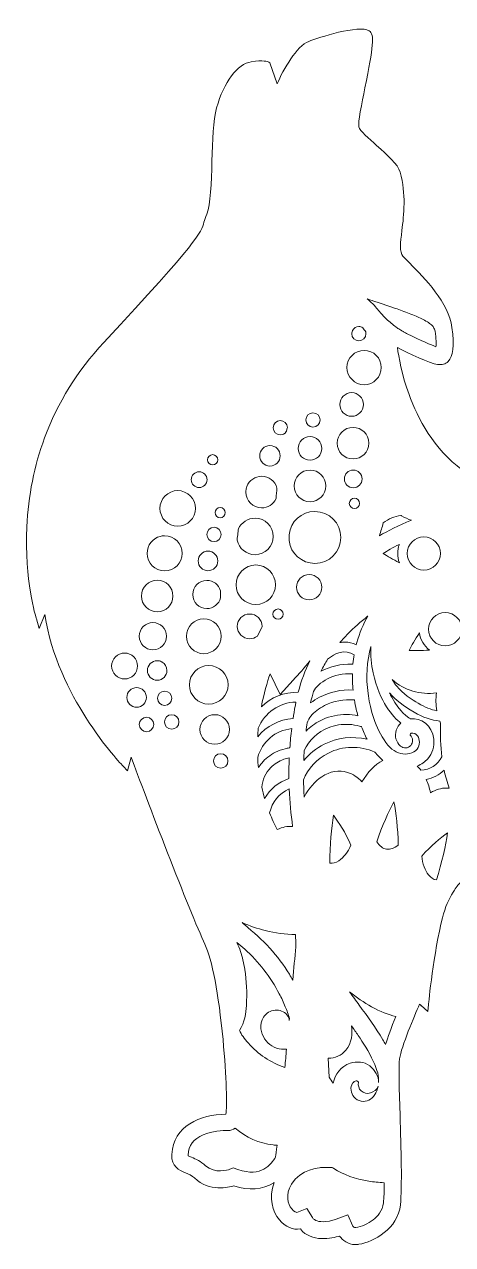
# Model space of a CAD drawing. Header units: millimetres. Extents: x -1097 to 2242, y 80 to 623.
# Drawn here: x 1176 to 1356, y 109 to 623 of the extents above; entities that cross this region are included whole.
import ezdxf

# ---------------------------------------------------------------- set-up
doc = ezdxf.new("R2010")
doc.units = ezdxf.units.MM
doc.header["$MEASUREMENT"] = 0
doc.layers.add('Layer 6', color=7, linetype='Continuous')

msp = doc.modelspace()

# ---------------------------------------------------------------- linework, layer by layer
at = {"layer": 'Layer 6', "lineweight": 0}
for points, knots in [([(1690.78, 301.53), (1690.78, 301.53), (1686.77, 299.65), (1686.77, 299.65), (1686.62, 299.58), (1671.9, 292.69), (1653.46, 287.8), (1636.59, 283.32), (1613.08, 279.64), (1596.86, 287.5), (1579.96, 295.69), (1571.45, 313.64), (1563.21, 330.99), (1556.03, 346.12), (1548.61, 361.77), (1535.62, 371.13), (1517.55, 384.16), (1493.66, 387.82), (1468.36, 391.7), (1454.49, 393.83), (1440.14, 396.03), (1425.84, 399.86), (1395.17, 408.09), (1373.27, 420.72), (1364.68, 426.19), (1364.2, 426.86), (1363.76, 427.56), (1363.37, 428.3), (1363.37, 428.3), (1367.31, 430.99), (1367.31, 430.99), (1367.31, 430.99), (1365.24, 432.18), (1365.24, 432.18), (1351.81, 439.88), (1343.99, 452.54), (1339.57, 463.03), (1339.57, 463.03), (1338.6, 465.44), (1338.6, 465.44), (1338.38, 465.99), (1338.18, 466.53), (1337.99, 467.06), (1334.92, 475.48), (1333.6, 482.96), (1333.08, 486.79), (1337.66, 484.53), (1346.88, 480.11), (1349.92, 479.7), (1351.81, 479.45), (1353.33, 479.88), (1354.44, 480.98), (1356.54, 483.06), (1357.04, 487.46), (1356.06, 495.25), (1354.77, 505.61), (1344.46, 516.05), (1338.29, 522.28), (1337.1, 523.49), (1336.07, 524.53), (1335.37, 525.31), (1333.9, 526.96), (1334.38, 530.95), (1334.99, 536.01), (1335.81, 542.81), (1336.84, 551.28), (1334.21, 560.65), (1333.28, 563.97), (1328.94, 567.8), (1324.35, 571.85), (1321.06, 574.75), (1317.33, 578.04), (1316.86, 579.73), (1316.42, 581.32), (1318.09, 589.55), (1319.43, 596.16), (1322.93, 613.41), (1323.59, 618.65), (1321.23, 620.1), (1316.83, 622.81), (1299.78, 617.2), (1295.8, 615.67), (1290.68, 613.7), (1285.1, 603.87), (1282.48, 597.8), (1282.48, 597.8), (1279.47, 606.66), (1279.47, 606.66), (1279.47, 606.66), (1278.92, 606.94), (1278.92, 606.94), (1278.47, 607.16), (1276.61, 607.84), (1271.58, 607.08), (1265.83, 606.22), (1260.1, 598.6), (1256.98, 587.67), (1255.51, 582.53), (1255.27, 573.77), (1255.03, 565.29), (1254.79, 556.3), (1254.53, 547.01), (1252.83, 542.99), (1252.24, 541.6), (1251.95, 540.56), (1251.69, 539.63), (1250.42, 535.09), (1249.5, 531.82), (1209.49, 488.9), (1198.44, 477.05), (1190.08, 463.57), (1184.63, 448.83), (1180.27, 437.04), (1177.75, 424.42), (1177.15, 411.34), (1176.13, 389.06), (1180.95, 373.34), (1181.15, 372.69), (1181.15, 372.69), (1182.41, 368.66), (1182.41, 368.66), (1182.41, 368.66), (1184.73, 374.46), (1184.73, 374.46), (1187.33, 357.09), (1195.31, 341.58), (1201.92, 331.2), (1209.87, 318.7), (1217.37, 310.96), (1217.69, 310.64), (1217.69, 310.64), (1219.55, 308.74), (1219.55, 308.74), (1219.55, 308.74), (1221.01, 314.4), (1221.01, 314.4), (1226.88, 298.82), (1245.8, 248.94), (1252.11, 235.69), (1255.1, 229.41), (1257.86, 214.81), (1259.7, 195.63), (1261.24, 179.58), (1261.44, 167.34), (1260.94, 164.22), (1250.16, 163.97), (1238.79, 159.42), (1238.17, 147.27), (1237.9, 142.05), (1241.23, 140.65), (1243.9, 139.53), (1245.25, 138.97), (1246.64, 138.38), (1247.72, 137.36), (1253.94, 131.41), (1262.13, 133.39), (1264.28, 134.05), (1270.65, 131.98), (1276.28, 132.4), (1281.04, 135.29), (1281.11, 135.34), (1281.19, 135.38), (1281.26, 135.43), (1278.67, 128.97), (1280.63, 123.09), (1283.41, 119.74), (1285.88, 116.76), (1289.24, 115.34), (1292.25, 115.9), (1296.87, 110.06), (1305.57, 111.96), (1308.79, 112.93), (1309.96, 111.25), (1312.19, 109.32), (1315.43, 109.32), (1315.9, 109.32), (1316.4, 109.37), (1316.91, 109.45), (1323.12, 110.52), (1333.34, 115.97), (1334.34, 126.07), (1335.12, 133.87), (1334.64, 149.72), (1334.21, 163.7), (1333.89, 174.49), (1333.58, 184.67), (1334, 187.54), (1334.77, 192.69), (1340.25, 205.51), (1342.42, 210.44), (1342.65, 210.25), (1342.87, 210.06), (1343.09, 209.86), (1343.11, 209.88), (1343.13, 209.89), (1343.15, 209.9), (1343.15, 209.9), (1345.86, 207.45), (1345.86, 207.45), (1345.86, 207.45), (1346.16, 210.41), (1346.16, 210.41), (1346.18, 210.63), (1348.42, 232.52), (1352.07, 246.87), (1353.21, 251.38), (1354.83, 254.9), (1356.49, 257.61), (1356.7, 257.91), (1356.9, 258.21), (1357.11, 258.51), (1357.09, 258.5), (1357.07, 258.5), (1357.05, 258.5), (1357.56, 259.27), (1358.07, 259.96), (1358.56, 260.59), (1359.1, 261.13), (1359.61, 261.73), (1360.11, 262.38), (1361.6, 263.96), (1362.81, 264.82), (1363.28, 265.13), (1363.28, 265.13), (1395.73, 269.59), (1395.73, 269.59), (1398.25, 257.04), (1407.95, 244.06), (1424.59, 230.97), (1439.63, 219.15), (1454.4, 212), (1454.55, 211.93), (1460.38, 209.13), (1466.05, 201.67), (1465.59, 191.29), (1465.21, 182.8), (1441.43, 160.58), (1431.8, 152.3), (1418.81, 151.33), (1411.7, 144.62), (1409.36, 138.6), (1407.79, 134.55), (1408.23, 130.58), (1410.5, 128.23), (1412.81, 125.84), (1420.44, 126.42), (1423.35, 126.74), (1429.93, 123.78), (1435.79, 126.42), (1438.03, 127.7), (1439.3, 126.79), (1441.59, 125.28), (1443.08, 125.06), (1444.75, 124.81), (1446.27, 124.7), (1447.66, 124.7), (1458.3, 124.7), (1461.42, 131.3), (1463.37, 135.43), (1463.89, 136.52), (1464.33, 137.45), (1464.77, 137.97), (1466.3, 139.78), (1477.2, 158.1), (1486.42, 174.03), (1490.2, 180.56), (1495.61, 189.99), (1499.93, 197.84), (1506.15, 209.16), (1506.22, 210.12), (1506.26, 210.7), (1506.45, 213.48), (1505.12, 214.8), (1502.2, 217.68), (1500.3, 219.56), (1497.7, 222.13), (1494, 226.41), (1488.08, 233.27), (1488.44, 239.15), (1489.29, 242.22), (1489.76, 241.74), (1490.25, 241.28), (1490.74, 240.82), (1496.8, 234.76), (1508.13, 227), (1520.01, 218.86), (1532.43, 210.35), (1545.28, 201.55), (1549.68, 196), (1553.26, 191.48), (1554.57, 165.9), (1554.08, 161.66), (1553.77, 159.06), (1552.2, 152.39), (1544.3, 146.86), (1541.27, 144.74), (1539.26, 144.68), (1536.92, 144.61), (1533.94, 144.53), (1530.57, 144.43), (1525.36, 140.09), (1521.98, 137.27), (1519.44, 131.36), (1521.23, 126.72), (1522.43, 123.59), (1525.97, 119.94), (1536.05, 120.34), (1545.56, 120.71), (1550.15, 120.14), (1553.5, 119.72), (1554.69, 119.57), (1555.72, 119.45), (1556.77, 119.38), (1561.93, 119.06), (1569.48, 121.53), (1573.74, 129.56), (1576.19, 134.16), (1580.66, 145.03), (1583.98, 153.33), (1587.28, 161.58), (1587.68, 170.8), (1585.1, 179.29), (1584.06, 182.72), (1582.85, 186.33), (1581.51, 190.01), (1576.97, 202.43), (1575.45, 233.65), (1575.04, 244.9), (1575.39, 244.64), (1575.79, 244.37), (1576.22, 244.08), (1581.16, 240.92), (1589.83, 237.58), (1602, 234.15), (1617.41, 229.8), (1632.06, 233.96), (1641.64, 238.22), (1651.97, 242.8), (1658.61, 248.33), (1658.88, 248.57), (1658.88, 248.57), (1661.31, 250.61), (1661.31, 250.61), (1661.31, 250.61), (1655.98, 251.61), (1655.98, 251.61), (1669.84, 257.99), (1685.81, 276.84), (1686.57, 277.75), (1686.57, 277.75), (1689.2, 280.86), (1689.2, 280.86), (1689.2, 280.86), (1679.22, 279.2), (1679.22, 279.2), (1679.22, 279.2), (1690.78, 301.53), (1690.78, 301.53)], [0, 0, 0, 0, 1, 1, 1, 2, 2, 2, 3, 3, 3, 4, 4, 4, 5, 5, 5, 6, 6, 6, 7, 7, 7, 8, 8, 8, 9, 9, 9, 10, 10, 10, 11, 11, 11, 12, 12, 12, 13, 13, 13, 14, 14, 14, 15, 15, 15, 16, 16, 16, 17, 17, 17, 18, 18, 18, 19, 19, 19, 20, 20, 20, 21, 21, 21, 22, 22, 22, 23, 23, 23, 24, 24, 24, 25, 25, 25, 26, 26, 26, 27, 27, 27, 28, 28, 28, 29, 29, 29, 30, 30, 30, 31, 31, 31, 32, 32, 32, 33, 33, 33, 34, 34, 34, 35, 35, 35, 36, 36, 36, 37, 37, 37, 38, 38, 38, 39, 39, 39, 40, 40, 40, 41, 41, 41, 42, 42, 42, 43, 43, 43, 44, 44, 44, 45, 45, 45, 46, 46, 46, 47, 47, 47, 48, 48, 48, 49, 49, 49, 50, 50, 50, 51, 51, 51, 52, 52, 52, 53, 53, 53, 54, 54, 54, 55, 55, 55, 56, 56, 56, 57, 57, 57, 58, 58, 58, 59, 59, 59, 60, 60, 60, 61, 61, 61, 62, 62, 62, 63, 63, 63, 64, 64, 64, 65, 65, 65, 66, 66, 66, 67, 67, 67, 68, 68, 68, 69, 69, 69, 70, 70, 70, 71, 71, 71, 72, 72, 72, 73, 73, 73, 74, 74, 74, 75, 75, 75, 76, 76, 76, 77, 77, 77, 78, 78, 78, 79, 79, 79, 80, 80, 80, 81, 81, 81, 82, 82, 82, 83, 83, 83, 84, 84, 84, 85, 85, 85, 86, 86, 86, 87, 87, 87, 88, 88, 88, 89, 89, 89, 90, 90, 90, 91, 91, 91, 92, 92, 92, 93, 93, 93, 94, 94, 94, 95, 95, 95, 96, 96, 96, 97, 97, 97, 98, 98, 98, 99, 99, 99, 100, 100, 100, 101, 101, 101, 102, 102, 102, 103, 103, 103, 104, 104, 104, 105, 105, 105, 106, 106, 106, 107, 107, 107, 108, 108, 108, 109, 109, 109, 110, 110, 110, 111, 111, 111, 112, 112, 112, 113, 113, 113, 114, 114, 114, 115, 115, 115, 116, 116, 116, 117, 117, 117, 118, 118, 118, 119, 119, 119, 119]), ([(1324.51, 505.91), (1324.51, 505.91), (1324.54, 505.9), (1324.54, 505.9), (1325.12, 505.71), (1325.69, 505.52), (1326.27, 505.32), (1326.27, 505.32), (1332.23, 503.3), (1332.23, 503.3), (1334.14, 502.64), (1336.09, 501.93), (1338.02, 501.21), (1340.17, 500.39), (1341.85, 499.66), (1343.31, 498.92), (1344.11, 498.52), (1344.92, 498.08), (1345.72, 497.6), (1346.42, 497.19), (1346.95, 496.8), (1347.37, 496.43), (1347.73, 496.1), (1348.02, 495.74), (1348.27, 495.3), (1348.55, 494.82), (1348.82, 494.23), (1349.04, 493.73), (1349.41, 490.43), (1349.41, 488.39), (1349.3, 487.17), (1347.23, 487.93), (1343.21, 489.64), (1337.17, 492.6), (1336.74, 492.85), (1336.31, 493.1), (1335.93, 493.3), (1335.78, 493.39), (1335.64, 493.47), (1335.48, 493.55), (1335.27, 493.67), (1335.07, 493.78), (1334.91, 493.89), (1334.91, 493.89), (1334.84, 493.94), (1334.84, 493.94), (1334.61, 494.09), (1334.37, 494.24), (1334.14, 494.38), (1333.58, 494.74), (1333.05, 495.07), (1332.58, 495.43), (1332.58, 495.43), (1332.46, 495.51), (1332.46, 495.51), (1331.17, 496.41), (1329.84, 497.51), (1328.4, 498.87), (1328.4, 498.87), (1327.39, 499.86), (1327.39, 499.86), (1327.39, 499.86), (1326.49, 500.83), (1326.49, 500.83), (1325.76, 501.65), (1325.2, 502.32), (1324.72, 502.94), (1323.71, 504.26), (1321.74, 506.11), (1320.38, 507.33), (1321.77, 506.83), (1323.15, 506.37), (1324.51, 505.91)], [0, 0, 0, 0, 1, 1, 1, 2, 2, 2, 3, 3, 3, 4, 4, 4, 5, 5, 5, 6, 6, 6, 7, 7, 7, 8, 8, 8, 9, 9, 9, 10, 10, 10, 11, 11, 11, 12, 12, 12, 13, 13, 13, 14, 14, 14, 15, 15, 15, 16, 16, 16, 17, 17, 17, 18, 18, 18, 19, 19, 19, 20, 20, 20, 21, 21, 21, 22, 22, 22, 23, 23, 23, 24, 24, 24, 24]), ([(1313.89, 493), (1313.98, 493.29), (1314.07, 493.58), (1314.16, 493.88), (1314.16, 493.88), (1314.22, 494.05), (1314.22, 494.05), (1314.74, 495.04), (1315.75, 495.65), (1316.87, 495.65), (1317.48, 495.65), (1318.07, 495.47), (1318.57, 495.11), (1318.97, 494.51), (1319.37, 493.93), (1319.78, 493.38), (1319.84, 493.14), (1319.87, 492.89), (1319.87, 492.64), (1319.87, 490.99), (1318.53, 489.64), (1316.87, 489.64), (1315.21, 489.64), (1313.86, 490.99), (1313.86, 492.64), (1313.86, 492.75), (1313.87, 492.87), (1313.89, 493)], [0, 0, 0, 0, 1, 1, 1, 2, 2, 2, 3, 3, 3, 4, 4, 4, 5, 5, 5, 6, 6, 6, 7, 7, 7, 8, 8, 8, 9, 9, 9, 9]), ([(1319.1, 485.64), (1323.08, 485.64), (1326.32, 482.4), (1326.32, 478.41), (1326.32, 474.43), (1323.08, 471.19), (1319.1, 471.19), (1315.11, 471.19), (1311.87, 474.43), (1311.87, 478.41), (1311.87, 482.4), (1315.11, 485.64), (1319.1, 485.64)], [0, 0, 0, 0, 1, 1, 1, 2, 2, 2, 3, 3, 3, 4, 4, 4, 4]), ([(1313.83, 467.84), (1316.57, 467.84), (1318.81, 465.61), (1318.81, 462.87), (1318.81, 460.12), (1316.57, 457.89), (1313.83, 457.89), (1311.09, 457.89), (1308.86, 460.12), (1308.86, 462.87), (1308.86, 465.61), (1311.09, 467.84), (1313.83, 467.84)], [0, 0, 0, 0, 1, 1, 1, 2, 2, 2, 3, 3, 3, 4, 4, 4, 4]), ([(1297.55, 459.37), (1299.21, 459.37), (1300.56, 458.02), (1300.56, 456.37), (1300.56, 454.71), (1299.21, 453.36), (1297.55, 453.36), (1295.89, 453.36), (1294.54, 454.71), (1294.54, 456.37), (1294.54, 458.02), (1295.89, 459.37), (1297.55, 459.37)], [0, 0, 0, 0, 1, 1, 1, 2, 2, 2, 3, 3, 3, 4, 4, 4, 4]), ([(1283.8, 456.08), (1285.4, 456.08), (1286.72, 454.82), (1286.8, 453.23), (1286.67, 452.76), (1286.53, 452.28), (1286.4, 451.8), (1286.37, 451.69), (1286.35, 451.59), (1286.32, 451.49), (1286.32, 451.49), (1286.31, 451.43), (1286.31, 451.43), (1285.75, 450.57), (1284.82, 450.07), (1283.8, 450.07), (1282.14, 450.07), (1280.8, 451.42), (1280.8, 453.08), (1280.8, 454.74), (1282.14, 456.08), (1283.8, 456.08)], [0, 0, 0, 0, 1, 1, 1, 2, 2, 2, 3, 3, 3, 4, 4, 4, 5, 5, 5, 6, 6, 6, 7, 7, 7, 7]), ([(1314.41, 453.23), (1318.06, 453.23), (1321.04, 450.26), (1321.06, 446.61), (1321.06, 446.61), (1321.06, 446.54), (1321.06, 446.54), (1321.03, 442.89), (1318.05, 439.93), (1314.41, 439.93), (1310.74, 439.93), (1307.76, 442.91), (1307.76, 446.58), (1307.76, 450.24), (1310.74, 453.23), (1314.41, 453.23)], [0, 0, 0, 0, 1, 1, 1, 2, 2, 2, 3, 3, 3, 4, 4, 4, 5, 5, 5, 5]), ([(1296.31, 449.36), (1299.05, 449.36), (1301.29, 447.13), (1301.29, 444.38), (1301.29, 441.64), (1299.05, 439.41), (1296.31, 439.41), (1293.57, 439.41), (1291.33, 441.64), (1291.33, 444.38), (1291.33, 447.13), (1293.57, 449.36), (1296.31, 449.36)], [0, 0, 0, 0, 1, 1, 1, 2, 2, 2, 3, 3, 3, 4, 4, 4, 4]), ([(1255.35, 441.76), (1256.53, 441.76), (1257.5, 440.8), (1257.5, 439.61), (1257.5, 438.42), (1256.53, 437.45), (1255.35, 437.45), (1254.16, 437.45), (1253.19, 438.42), (1253.19, 439.61), (1253.19, 440.8), (1254.16, 441.76), (1255.35, 441.76)], [0, 0, 0, 0, 1, 1, 1, 2, 2, 2, 3, 3, 3, 4, 4, 4, 4]), ([(1279.46, 445.58), (1281.84, 445.58), (1283.77, 443.65), (1283.77, 441.27), (1283.77, 438.9), (1281.84, 436.97), (1279.46, 436.97), (1277.09, 436.97), (1275.16, 438.9), (1275.16, 441.27), (1275.16, 443.65), (1277.09, 445.58), (1279.46, 445.58)], [0, 0, 0, 0, 1, 1, 1, 2, 2, 2, 3, 3, 3, 4, 4, 4, 4]), ([(1249.65, 434.54), (1251.48, 434.54), (1252.97, 433.05), (1252.97, 431.22), (1252.97, 429.39), (1251.48, 427.9), (1249.65, 427.9), (1247.82, 427.9), (1246.33, 429.39), (1246.33, 431.22), (1246.33, 433.05), (1247.82, 434.54), (1249.65, 434.54)], [0, 0, 0, 0, 1, 1, 1, 2, 2, 2, 3, 3, 3, 4, 4, 4, 4]), ([(1269.41, 427.13), (1269.41, 427.13), (1269.46, 427.32), (1269.46, 427.32), (1269.56, 427.67), (1269.65, 428.01), (1269.75, 428.36), (1270.73, 430.92), (1273.22, 432.64), (1275.96, 432.64), (1278.99, 432.64), (1281.61, 430.62), (1282.38, 427.71), (1282.25, 426.28), (1282.13, 424.81), (1282.01, 423.23), (1280.92, 420.86), (1278.57, 419.34), (1275.96, 419.34), (1272.3, 419.34), (1269.31, 422.32), (1269.31, 425.99), (1269.31, 426.37), (1269.35, 426.75), (1269.41, 427.13)], [0, 0, 0, 0, 1, 1, 1, 2, 2, 2, 3, 3, 3, 4, 4, 4, 5, 5, 5, 6, 6, 6, 7, 7, 7, 8, 8, 8, 8]), ([(1296.31, 435.26), (1299.98, 435.26), (1302.96, 432.28), (1302.96, 428.61), (1302.96, 424.95), (1299.98, 421.96), (1296.31, 421.96), (1292.64, 421.96), (1289.66, 424.95), (1289.66, 428.61), (1289.66, 432.28), (1292.64, 435.26), (1296.31, 435.26)], [0, 0, 0, 0, 1, 1, 1, 2, 2, 2, 3, 3, 3, 4, 4, 4, 4]), ([(1314.51, 427.8), (1312.45, 427.8), (1310.77, 429.47), (1310.77, 431.53), (1310.77, 433.59), (1312.45, 435.26), (1314.51, 435.26), (1316.57, 435.26), (1318.24, 433.59), (1318.24, 431.53), (1318.24, 429.47), (1316.57, 427.8), (1314.51, 427.8)], [0, 0, 0, 0, 1, 1, 1, 2, 2, 2, 3, 3, 3, 4, 4, 4, 4]), ([(1240.65, 426.61), (1244.78, 426.61), (1248.14, 423.25), (1248.14, 419.13), (1248.14, 415), (1244.78, 411.64), (1240.65, 411.64), (1236.53, 411.64), (1233.17, 415), (1233.17, 419.13), (1233.17, 423.25), (1236.53, 426.61), (1240.65, 426.61)], [0, 0, 0, 0, 1, 1, 1, 2, 2, 2, 3, 3, 3, 4, 4, 4, 4]), ([(1317.15, 421.26), (1317.15, 420.07), (1316.18, 419.11), (1315, 419.11), (1313.81, 419.11), (1312.84, 420.07), (1312.84, 421.26), (1312.84, 422.45), (1313.81, 423.42), (1315, 423.42), (1316.18, 423.42), (1317.15, 422.45), (1317.15, 421.26)], [0, 0, 0, 0, 1, 1, 1, 2, 2, 2, 3, 3, 3, 4, 4, 4, 4]), ([(1260.65, 417.34), (1260.65, 416.15), (1259.69, 415.19), (1258.5, 415.19), (1257.31, 415.19), (1256.35, 416.15), (1256.35, 417.34), (1256.35, 418.53), (1257.31, 419.49), (1258.5, 419.49), (1259.69, 419.49), (1260.65, 418.53), (1260.65, 417.34)], [0, 0, 0, 0, 1, 1, 1, 2, 2, 2, 3, 3, 3, 4, 4, 4, 4]), ([(1298.35, 417.82), (1304.38, 417.82), (1309.28, 412.92), (1309.28, 406.89), (1309.28, 400.87), (1304.38, 395.97), (1298.35, 395.97), (1292.84, 395.97), (1288.19, 400.09), (1287.51, 405.56), (1287.5, 406.39), (1287.49, 407.22), (1287.49, 408.07), (1288.09, 413.63), (1292.75, 417.82), (1298.35, 417.82)], [0, 0, 0, 0, 1, 1, 1, 2, 2, 2, 3, 3, 3, 4, 4, 4, 5, 5, 5, 5]), ([(1334.6, 416.15), (1334.69, 416.1), (1334.77, 416.05), (1334.86, 416), (1336.18, 415.24), (1337.56, 414.61), (1338.98, 414.13), (1333.56, 412.04), (1328.96, 409.63), (1325.5, 407.59), (1326.09, 409.41), (1326.64, 411.25), (1327.15, 413.08), (1329.34, 414.73), (1331.9, 415.79), (1334.6, 416.15)], [0, 0, 0, 0, 1, 1, 1, 2, 2, 2, 3, 3, 3, 4, 4, 4, 5, 5, 5, 5]), ([(1255.93, 405.16), (1254.27, 405.16), (1252.93, 406.51), (1252.93, 408.17), (1252.93, 409.82), (1254.27, 411.17), (1255.93, 411.17), (1257.59, 411.17), (1258.94, 409.82), (1258.94, 408.17), (1258.94, 406.51), (1257.59, 405.16), (1255.93, 405.16)], [0, 0, 0, 0, 1, 1, 1, 2, 2, 2, 3, 3, 3, 4, 4, 4, 4]), ([(1265.97, 408.85), (1266.03, 409.39), (1266.09, 409.93), (1266.16, 410.47), (1267.4, 413.23), (1270.14, 415.01), (1273.17, 415.01), (1277.4, 415.01), (1280.85, 411.57), (1280.85, 407.33), (1280.85, 403.1), (1277.4, 399.65), (1273.17, 399.65), (1269.52, 399.65), (1266.38, 402.23), (1265.65, 405.8), (1265.74, 406.77), (1265.85, 407.8), (1265.97, 408.85)], [0, 0, 0, 0, 1, 1, 1, 2, 2, 2, 3, 3, 3, 4, 4, 4, 5, 5, 5, 6, 6, 6, 6]), ([(1235.15, 392.83), (1231.08, 392.83), (1227.76, 396.14), (1227.76, 400.22), (1227.76, 403.61), (1230.04, 406.53), (1233.31, 407.37), (1233.58, 407.38), (1233.84, 407.43), (1234.09, 407.53), (1234.44, 407.58), (1234.8, 407.61), (1235.15, 407.61), (1239.23, 407.61), (1242.54, 404.29), (1242.54, 400.22), (1242.54, 396.14), (1239.23, 392.83), (1235.15, 392.83)], [0, 0, 0, 0, 1, 1, 1, 2, 2, 2, 3, 3, 3, 4, 4, 4, 5, 5, 5, 6, 6, 6, 6]), ([(1344.22, 407.17), (1348.08, 407.17), (1351.22, 404.03), (1351.22, 400.17), (1351.22, 396.31), (1348.08, 393.17), (1344.22, 393.17), (1340.36, 393.17), (1337.22, 396.31), (1337.22, 400.17), (1337.22, 404.03), (1340.36, 407.17), (1344.22, 407.17)], [0, 0, 0, 0, 1, 1, 1, 2, 2, 2, 3, 3, 3, 4, 4, 4, 4]), ([(1249.26, 397.03), (1249.26, 399.3), (1251.11, 401.15), (1253.38, 401.15), (1255.65, 401.15), (1257.5, 399.3), (1257.5, 397.03), (1257.5, 394.76), (1255.65, 392.91), (1253.38, 392.91), (1251.11, 392.91), (1249.26, 394.76), (1249.26, 397.03)], [0, 0, 0, 0, 1, 1, 1, 2, 2, 2, 3, 3, 3, 4, 4, 4, 4]), ([(1333.93, 396.26), (1331.17, 397.66), (1328.84, 399.03), (1327.06, 400.14), (1328.83, 401.26), (1331.15, 402.62), (1333.91, 404.01), (1333.45, 402.8), (1333.22, 401.5), (1333.22, 400.17), (1333.22, 398.81), (1333.46, 397.5), (1333.93, 396.26)], [0, 0, 0, 0, 1, 1, 1, 2, 2, 2, 3, 3, 3, 4, 4, 4, 4]), ([(1273.49, 395.33), (1278.07, 395.33), (1281.8, 391.6), (1281.8, 387.01), (1281.8, 382.42), (1278.07, 378.69), (1273.49, 378.69), (1268.9, 378.69), (1265.17, 382.42), (1265.17, 387.01), (1265.17, 391.6), (1268.9, 395.33), (1273.49, 395.33)], [0, 0, 0, 0, 1, 1, 1, 2, 2, 2, 3, 3, 3, 4, 4, 4, 4]), ([(1295.98, 380.65), (1293.05, 380.65), (1290.67, 383.03), (1290.67, 385.96), (1290.67, 388.88), (1293.05, 391.26), (1295.98, 391.26), (1298.9, 391.26), (1301.29, 388.88), (1301.29, 385.96), (1301.29, 383.03), (1298.9, 380.65), (1295.98, 380.65)], [0, 0, 0, 0, 1, 1, 1, 2, 2, 2, 3, 3, 3, 4, 4, 4, 4]), ([(1232.01, 388.91), (1235.67, 388.91), (1238.65, 385.93), (1238.65, 382.26), (1238.65, 378.6), (1235.67, 375.62), (1232.01, 375.62), (1228.34, 375.62), (1225.36, 378.6), (1225.36, 382.26), (1225.36, 385.93), (1228.34, 388.91), (1232.01, 388.91)], [0, 0, 0, 0, 1, 1, 1, 2, 2, 2, 3, 3, 3, 4, 4, 4, 4]), ([(1252.89, 388.83), (1255.58, 388.83), (1257.91, 387.03), (1258.61, 384.44), (1258.62, 383.51), (1258.64, 382.53), (1258.66, 381.54), (1258.03, 378.88), (1255.63, 376.97), (1252.89, 376.97), (1249.62, 376.97), (1246.96, 379.63), (1246.96, 382.9), (1246.96, 386.17), (1249.62, 388.83), (1252.89, 388.83)], [0, 0, 0, 0, 1, 1, 1, 2, 2, 2, 3, 3, 3, 4, 4, 4, 5, 5, 5, 5]), ([(1280.7, 374.65), (1280.7, 375.84), (1281.66, 376.81), (1282.85, 376.81), (1284.04, 376.81), (1285, 375.84), (1285, 374.65), (1285, 373.47), (1284.04, 372.5), (1282.85, 372.5), (1281.66, 372.5), (1280.7, 373.47), (1280.7, 374.65)], [0, 0, 0, 0, 1, 1, 1, 2, 2, 2, 3, 3, 3, 4, 4, 4, 4]), ([(1353.22, 361.28), (1349.36, 361.28), (1346.22, 364.42), (1346.22, 368.28), (1346.22, 372.14), (1349.36, 375.28), (1353.22, 375.28), (1357.08, 375.28), (1360.22, 372.14), (1360.22, 368.28), (1360.22, 364.42), (1357.08, 361.28), (1353.22, 361.28)], [0, 0, 0, 0, 1, 1, 1, 2, 2, 2, 3, 3, 3, 4, 4, 4, 4]), ([(1230.22, 371.05), (1233.38, 371.05), (1235.95, 368.48), (1235.95, 365.32), (1235.95, 362.16), (1233.38, 359.59), (1230.22, 359.59), (1227.06, 359.59), (1224.49, 362.16), (1224.49, 365.32), (1224.49, 368.48), (1227.06, 371.05), (1230.22, 371.05)], [0, 0, 0, 0, 1, 1, 1, 2, 2, 2, 3, 3, 3, 4, 4, 4, 4]), ([(1251.61, 372.65), (1255.65, 372.65), (1258.94, 369.37), (1258.94, 365.32), (1258.94, 361.28), (1255.65, 357.99), (1251.61, 357.99), (1247.57, 357.99), (1244.28, 361.28), (1244.28, 365.32), (1244.28, 369.37), (1247.57, 372.65), (1251.61, 372.65)], [0, 0, 0, 0, 1, 1, 1, 2, 2, 2, 3, 3, 3, 4, 4, 4, 4]), ([(1265.7, 369.48), (1265.7, 372.35), (1268.04, 374.69), (1270.91, 374.69), (1273.78, 374.69), (1276.12, 372.35), (1276.12, 369.48), (1276.12, 369.34), (1276.11, 369.2), (1276.09, 369.03), (1276.09, 369.03), (1274.24, 365.56), (1274.24, 365.56), (1274.23, 365.54), (1274.2, 365.5), (1274.17, 365.43), (1273.24, 364.68), (1272.09, 364.28), (1270.91, 364.28), (1268.04, 364.28), (1265.7, 366.61), (1265.7, 369.48)], [0, 0, 0, 0, 1, 1, 1, 2, 2, 2, 3, 3, 3, 4, 4, 4, 5, 5, 5, 6, 6, 6, 7, 7, 7, 7]), ([(1316.03, 362.66), (1315.95, 362.37), (1315.87, 362.07), (1315.79, 361.75), (1314.26, 362.48), (1312.62, 362.84), (1310.92, 362.84), (1310.26, 362.84), (1309.59, 362.78), (1308.92, 362.67), (1309.97, 363.91), (1311.07, 365.12), (1312.22, 366.31), (1314.78, 368.93), (1317.58, 371.43), (1320.57, 373.74), (1320.61, 373.77), (1320.65, 373.8), (1320.69, 373.83), (1318.71, 370.41), (1317.14, 366.66), (1316.03, 362.66)], [0, 0, 0, 0, 1, 1, 1, 2, 2, 2, 3, 3, 3, 4, 4, 4, 5, 5, 5, 6, 6, 6, 7, 7, 7, 7]), ([(1337.98, 359.4), (1339.03, 361.39), (1340.48, 363.92), (1342.33, 366.72), (1342.74, 363.83), (1344.28, 361.25), (1346.57, 359.52), (1343.19, 359.3), (1340.25, 359.32), (1337.98, 359.4)], [0, 0, 0, 0, 1, 1, 1, 2, 2, 2, 3, 3, 3, 3]), ([(1314.38, 353.68), (1314.24, 353.67), (1314.1, 353.64), (1313.96, 353.59), (1309.43, 353.78), (1304.72, 352.66), (1300.93, 350.57), (1300.95, 350.62), (1300.97, 350.66), (1300.99, 350.7), (1301.79, 352.35), (1302.72, 354.01), (1303.74, 355.63), (1306.56, 358.33), (1311.15, 359.99), (1314.89, 357.55), (1314.68, 356.29), (1314.51, 354.99), (1314.38, 353.68)], [0, 0, 0, 0, 1, 1, 1, 2, 2, 2, 3, 3, 3, 4, 4, 4, 5, 5, 5, 6, 6, 6, 6]), ([(1334.49, 315.98), (1331.89, 316.58), (1329.53, 318.51), (1327.46, 321.7), (1323.18, 328.32), (1321.44, 335.97), (1320.73, 341.22), (1319.8, 348.09), (1320.2, 354.74), (1321.91, 361.01), (1321.79, 357.3), (1322.11, 353.56), (1322.89, 349.91), (1325.56, 337.46), (1331.3, 331.37), (1334.55, 328.81), (1333.66, 327.99), (1332.99, 326.96), (1332.61, 325.8), (1331.82, 323.34), (1332.49, 320.84), (1334.42, 319.1), (1335.03, 318.55), (1335.81, 318.28), (1336.6, 318.32), (1337.39, 318.37), (1338.13, 318.73), (1338.68, 319.35), (1339.84, 320.63), (1339.75, 322.54), (1338.48, 323.68), (1338.42, 323.74), (1338.38, 323.78), (1338.41, 323.92), (1338.46, 324.17), (1338.67, 324.41), (1338.9, 324.5), (1339.85, 324.83), (1341.01, 324.21), (1341.58, 323.42), (1342.65, 321.95), (1342.56, 319.46), (1341.39, 317.86), (1339.87, 315.81), (1336.83, 315.44), (1334.49, 315.98)], [0, 0, 0, 0, 1, 1, 1, 2, 2, 2, 3, 3, 3, 4, 4, 4, 5, 5, 5, 6, 6, 6, 7, 7, 7, 8, 8, 8, 9, 9, 9, 10, 10, 10, 11, 11, 11, 12, 12, 12, 13, 13, 13, 14, 14, 14, 15, 15, 15, 15]), ([(1212.84, 352.82), (1212.84, 355.83), (1215.29, 358.28), (1218.3, 358.28), (1221.31, 358.28), (1223.76, 355.83), (1223.76, 352.82), (1223.76, 349.81), (1221.31, 347.36), (1218.3, 347.36), (1215.29, 347.36), (1212.84, 349.81), (1212.84, 352.82)], [0, 0, 0, 0, 1, 1, 1, 2, 2, 2, 3, 3, 3, 4, 4, 4, 4]), ([(1227.89, 350.91), (1227.89, 353.18), (1229.74, 355.03), (1232.01, 355.03), (1232.64, 355.03), (1233.25, 354.89), (1233.82, 354.6), (1233.91, 354.55), (1233.99, 354.51), (1234.08, 354.46), (1235.34, 353.72), (1236.12, 352.36), (1236.12, 350.91), (1236.12, 348.64), (1234.28, 346.8), (1232.01, 346.8), (1229.74, 346.8), (1227.89, 348.64), (1227.89, 350.91)], [0, 0, 0, 0, 1, 1, 1, 2, 2, 2, 3, 3, 3, 4, 4, 4, 5, 5, 5, 6, 6, 6, 6]), ([(1275.83, 335.68), (1276.88, 341.17), (1278.29, 345.99), (1279.51, 349.58), (1279.51, 349.58), (1283.76, 340.86), (1283.76, 340.86), (1283.76, 340.86), (1289.22, 346.79), (1289.22, 346.79), (1291.67, 349.46), (1294.04, 352.18), (1296.3, 354.95), (1294.25, 350.98), (1292.62, 346.63), (1291.36, 341.74), (1285.48, 341.84), (1279.94, 339.64), (1275.83, 335.68)], [0, 0, 0, 0, 1, 1, 1, 2, 2, 2, 3, 3, 3, 4, 4, 4, 5, 5, 5, 6, 6, 6, 6]), ([(1245.56, 344.89), (1245.56, 349.38), (1249.21, 353.03), (1253.7, 353.03), (1258.19, 353.03), (1261.85, 349.38), (1261.85, 344.89), (1261.85, 340.4), (1258.19, 336.74), (1253.7, 336.74), (1249.21, 336.74), (1245.56, 340.4), (1245.56, 344.89)], [0, 0, 0, 0, 1, 1, 1, 2, 2, 2, 3, 3, 3, 4, 4, 4, 4]), ([(1314.42, 342.67), (1309.49, 342.95), (1304.64, 341.92), (1300.32, 339.67), (1298.93, 338.95), (1297.68, 338.15), (1296.58, 337.3), (1296.95, 339), (1297.34, 340.59), (1297.77, 342.1), (1299.61, 345.71), (1306.2, 350.1), (1314.14, 349.48), (1314.1, 347.25), (1314.19, 344.97), (1314.42, 342.67)], [0, 0, 0, 0, 1, 1, 1, 2, 2, 2, 3, 3, 3, 4, 4, 4, 5, 5, 5, 5]), ([(1349.7, 333.97), (1347.19, 334.45), (1344.61, 335.48), (1341.86, 337.11), (1339.17, 338.71), (1335.3, 341.19), (1332.82, 344.27), (1332.14, 345.12), (1331.52, 346.05), (1330.95, 347.06), (1335.97, 342.6), (1342.71, 340.51), (1349.55, 341.5), (1349.19, 339.01), (1349.25, 336.45), (1349.7, 333.97)], [0, 0, 0, 0, 1, 1, 1, 2, 2, 2, 3, 3, 3, 4, 4, 4, 5, 5, 5, 5]), ([(1219.24, 339.58), (1219.24, 341.85), (1221.09, 343.7), (1223.36, 343.7), (1225.63, 343.7), (1227.47, 341.85), (1227.47, 339.58), (1227.47, 337.31), (1225.63, 335.46), (1223.36, 335.46), (1221.09, 335.46), (1219.24, 337.31), (1219.24, 339.58)], [0, 0, 0, 0, 1, 1, 1, 2, 2, 2, 3, 3, 3, 4, 4, 4, 4]), ([(1232.14, 339.23), (1232.14, 340.89), (1233.49, 342.23), (1235.15, 342.23), (1236.81, 342.23), (1238.16, 340.89), (1238.16, 339.23), (1238.16, 337.57), (1236.81, 336.22), (1235.15, 336.22), (1233.49, 336.22), (1232.14, 337.57), (1232.14, 339.23)], [0, 0, 0, 0, 1, 1, 1, 2, 2, 2, 3, 3, 3, 4, 4, 4, 4]), ([(1296.72, 331.71), (1298.03, 333.39), (1299.96, 334.88), (1302.44, 336.15), (1306.27, 338.11), (1310.59, 338.92), (1314.97, 338.51), (1315.2, 337.14), (1315.47, 335.81), (1315.77, 334.55), (1315.98, 333.68), (1316.21, 332.8), (1316.47, 331.9), (1316.1, 331.97), (1315.73, 332.03), (1315.36, 332.09), (1313.71, 332.33), (1312.05, 332.42), (1310.42, 332.35), (1306.97, 332.2), (1303.56, 331.31), (1300.55, 329.77), (1298.37, 328.65), (1296.36, 327.17), (1294.63, 325.41), (1294.77, 326.56), (1294.92, 327.71), (1295.09, 328.83), (1295.56, 329.97), (1296.09, 330.92), (1296.72, 331.71)], [0, 0, 0, 0, 1, 1, 1, 2, 2, 2, 3, 3, 3, 4, 4, 4, 5, 5, 5, 6, 6, 6, 7, 7, 7, 8, 8, 8, 9, 9, 9, 10, 10, 10, 10]), ([(1342.98, 308.94), (1342.5, 309.59), (1341.98, 310.18), (1341.44, 310.72), (1343.2, 311.42), (1344.72, 312.47), (1345.9, 313.81), (1347.86, 316.04), (1348.71, 318.88), (1348.37, 322.04), (1347.73, 328), (1342.9, 331.09), (1338.59, 330.64), (1338.57, 330.64), (1338.55, 330.64), (1338.53, 330.64), (1338.49, 330.66), (1338.45, 330.68), (1338.41, 330.71), (1337.41, 331.31), (1334.35, 333.15), (1330.69, 339.71), (1330.37, 340.27), (1330.07, 340.87), (1329.78, 341.5), (1329.83, 341.45), (1329.88, 341.39), (1329.93, 341.33), (1332.27, 338.59), (1335.62, 335.98), (1340.18, 333.33), (1343.76, 331.25), (1347.38, 330.01), (1350.94, 329.65), (1351.05, 329.37), (1351.17, 329.09), (1351.29, 328.81), (1351.09, 323.68), (1351.25, 319.04), (1351.79, 314.65), (1350.16, 311.24), (1346.77, 309.04), (1342.98, 308.94)], [0, 0, 0, 0, 1, 1, 1, 2, 2, 2, 3, 3, 3, 4, 4, 4, 5, 5, 5, 6, 6, 6, 7, 7, 7, 8, 8, 8, 9, 9, 9, 10, 10, 10, 11, 11, 11, 12, 12, 12, 13, 13, 13, 14, 14, 14, 14]), ([(1290.06, 335.87), (1289.74, 334.18), (1289.44, 332.42), (1289.17, 330.65), (1283.37, 330.32), (1277.96, 327.52), (1274.29, 323.05), (1274.35, 324.23), (1274.44, 325.41), (1274.55, 326.59), (1277.13, 333.18), (1283.4, 337.5), (1290.41, 337.65), (1290.28, 337.05), (1290.17, 336.46), (1290.06, 335.87)], [0, 0, 0, 0, 1, 1, 1, 2, 2, 2, 3, 3, 3, 4, 4, 4, 5, 5, 5, 5]), ([(1227.53, 325.17), (1225.86, 325.17), (1224.49, 326.54), (1224.49, 328.21), (1224.49, 329.89), (1225.86, 331.25), (1227.53, 331.25), (1229.21, 331.25), (1230.57, 329.89), (1230.57, 328.21), (1230.57, 326.54), (1229.21, 325.17), (1227.53, 325.17)], [0, 0, 0, 0, 1, 1, 1, 2, 2, 2, 3, 3, 3, 4, 4, 4, 4]), ([(1238.12, 326.24), (1236.45, 326.24), (1235.08, 327.6), (1235.08, 329.28), (1235.08, 330.95), (1236.45, 332.32), (1238.12, 332.32), (1239.8, 332.32), (1241.16, 330.95), (1241.16, 329.28), (1241.16, 327.6), (1239.8, 326.24), (1238.12, 326.24)], [0, 0, 0, 0, 1, 1, 1, 2, 2, 2, 3, 3, 3, 4, 4, 4, 4]), ([(1250, 326.1), (1250, 329.53), (1252.79, 332.32), (1256.22, 332.32), (1259.65, 332.32), (1262.44, 329.53), (1262.44, 326.1), (1262.44, 322.67), (1259.65, 319.88), (1256.22, 319.88), (1252.79, 319.88), (1250, 322.67), (1250, 326.1)], [0, 0, 0, 0, 1, 1, 1, 2, 2, 2, 3, 3, 3, 4, 4, 4, 4]), ([(1287.82, 318.37), (1287.71, 318.36), (1287.61, 318.35), (1287.51, 318.33), (1286.97, 318.25), (1286.4, 318.14), (1285.82, 318), (1284.47, 317.68), (1283.12, 317.18), (1281.8, 316.52), (1279.56, 315.39), (1277.54, 313.81), (1275.98, 311.95), (1275.49, 311.36), (1275.03, 310.73), (1274.62, 310.07), (1274.47, 311.44), (1274.36, 312.86), (1274.29, 314.33), (1276.12, 320.98), (1281.77, 325.73), (1288.6, 326.47), (1288.27, 323.8), (1288.01, 321.09), (1287.82, 318.37)], [0, 0, 0, 0, 1, 1, 1, 2, 2, 2, 3, 3, 3, 4, 4, 4, 5, 5, 5, 6, 6, 6, 7, 7, 7, 8, 8, 8, 8]), ([(1302.24, 319.86), (1298.93, 318.19), (1295.96, 315.83), (1293.66, 313.06), (1293.71, 314.49), (1293.78, 315.89), (1293.87, 317.25), (1295.87, 321.57), (1299.54, 325.05), (1303.97, 326.82), (1306.71, 327.91), (1309.75, 328.39), (1312.8, 328.22), (1314.26, 328.14), (1315.73, 327.9), (1317.19, 327.51), (1317.42, 327.45), (1317.64, 327.38), (1317.86, 327.31), (1317.9, 327.29), (1317.95, 327.27), (1318, 327.26), (1318.68, 325.46), (1319.45, 323.69), (1320.3, 321.99), (1314.14, 323.41), (1307.81, 322.67), (1302.24, 319.86)], [0, 0, 0, 0, 1, 1, 1, 2, 2, 2, 3, 3, 3, 4, 4, 4, 5, 5, 5, 6, 6, 6, 7, 7, 7, 8, 8, 8, 9, 9, 9, 9]), ([(1312.08, 308.05), (1308.5, 309.14), (1304.76, 308.5), (1301.26, 306.2), (1298.36, 304.29), (1295.81, 301.31), (1293.87, 297.6), (1293.72, 300.01), (1293.62, 302.45), (1293.57, 304.88), (1295.31, 309.57), (1299.13, 313.69), (1304.08, 316.19), (1310.02, 319.2), (1317.29, 319.35), (1323.57, 316.61), (1324.64, 315.2), (1325.76, 314.03), (1326.96, 313.06), (1323.55, 311.36), (1320.45, 308.17), (1318.16, 304.01), (1316.43, 305.97), (1314.35, 307.36), (1312.08, 308.05)], [0, 0, 0, 0, 1, 1, 1, 2, 2, 2, 3, 3, 3, 4, 4, 4, 5, 5, 5, 6, 6, 6, 7, 7, 7, 8, 8, 8, 8]), ([(1258.74, 309.8), (1257.07, 309.8), (1255.7, 311.16), (1255.7, 312.84), (1255.7, 314.51), (1257.07, 315.88), (1258.74, 315.88), (1260.42, 315.88), (1261.78, 314.51), (1261.78, 312.84), (1261.78, 311.16), (1260.42, 309.8), (1258.74, 309.8)], [0, 0, 0, 0, 1, 1, 1, 2, 2, 2, 3, 3, 3, 4, 4, 4, 4]), ([(1287.44, 305.4), (1283.09, 304.01), (1279.43, 300.98), (1277.21, 297.03), (1276.75, 298.59), (1276.34, 300.17), (1275.98, 301.76), (1276.33, 304.97), (1277.65, 307.82), (1279.8, 310.03), (1281.31, 311.59), (1283.2, 312.81), (1285.26, 313.55), (1286.03, 313.83), (1286.81, 314.04), (1287.57, 314.18), (1287.52, 312.94), (1287.48, 311.73), (1287.45, 310.58), (1287.42, 308.93), (1287.41, 307.23), (1287.44, 305.4)], [0, 0, 0, 0, 1, 1, 1, 2, 2, 2, 3, 3, 3, 4, 4, 4, 5, 5, 5, 6, 6, 6, 7, 7, 7, 7]), ([(1353.94, 301.47), (1353.94, 301.47), (1353.85, 301.47), (1353.85, 301.47), (1351.52, 301.47), (1349.17, 300.79), (1346.98, 299.49), (1346.59, 301.48), (1346.01, 303.35), (1345.25, 305.06), (1348.09, 305.57), (1350.7, 306.94), (1352.73, 308.97), (1353.29, 306.36), (1354.01, 303.83), (1354.87, 301.43), (1354.56, 301.45), (1354.25, 301.47), (1353.94, 301.47)], [0, 0, 0, 0, 1, 1, 1, 2, 2, 2, 3, 3, 3, 4, 4, 4, 5, 5, 5, 6, 6, 6, 6]), ([(1287.56, 301.06), (1287.78, 295.78), (1288.27, 290.49), (1289.01, 285.29), (1286.86, 285.44), (1284.66, 285), (1282.55, 283.99), (1281.35, 286.24), (1280.26, 288.58), (1279.32, 290.95), (1280.22, 295.49), (1283.31, 299.25), (1287.56, 301.06)], [0, 0, 0, 0, 1, 1, 1, 2, 2, 2, 3, 3, 3, 4, 4, 4, 4]), ([(1328.55, 275.72), (1327.01, 275.96), (1325.55, 277.07), (1324.42, 278.87), (1326.67, 285.66), (1329.39, 291.47), (1331.62, 295.68), (1332.48, 290.99), (1333.34, 284.63), (1333.43, 277.48), (1331.82, 276.11), (1330.1, 275.48), (1328.55, 275.72)], [0, 0, 0, 0, 1, 1, 1, 2, 2, 2, 3, 3, 3, 4, 4, 4, 4]), ([(1308.47, 270.86), (1307.17, 270.01), (1305.89, 269.65), (1304.68, 269.8), (1304.58, 277.54), (1305.36, 284.73), (1306.17, 289.99), (1308.42, 287.04), (1311.17, 282.82), (1313.53, 277.47), (1312.25, 274.51), (1310.47, 272.17), (1308.47, 270.86)], [0, 0, 0, 0, 1, 1, 1, 2, 2, 2, 3, 3, 3, 4, 4, 4, 4]), ([(1349.49, 262.76), (1348.29, 262.99), (1347.18, 263.71), (1346.2, 264.92), (1346.2, 264.92), (1346.2, 264.92), (1346.2, 264.92), (1344.68, 266.78), (1343.67, 269.57), (1343.35, 272.81), (1347.22, 277.24), (1351.14, 280.44), (1354.19, 282.6), (1353.37, 277.3), (1351.94, 270.16), (1349.49, 262.76)], [0, 0, 0, 0, 1, 1, 1, 2, 2, 2, 3, 3, 3, 4, 4, 4, 5, 5, 5, 5]), ([(1277.5, 241.48), (1281.67, 240.44), (1285.95, 239.86), (1290.23, 239.77), (1290.28, 238.13), (1290.31, 236.42), (1290.33, 234.66), (1289.92, 230.11), (1289.51, 225.39), (1289.08, 220.65), (1288.62, 221.46), (1288.15, 222.27), (1287.66, 223.06), (1285.29, 226.92), (1282.51, 230.63), (1279.38, 234.1), (1276.18, 237.65), (1272.66, 240.68), (1268.72, 243.99), (1268.39, 244.27), (1268.06, 244.55), (1267.73, 244.83), (1270.92, 243.43), (1274.18, 242.31), (1277.5, 241.48)], [0, 0, 0, 0, 1, 1, 1, 2, 2, 2, 3, 3, 3, 4, 4, 4, 5, 5, 5, 6, 6, 6, 7, 7, 7, 8, 8, 8, 8]), ([(1277.19, 195.98), (1278.8, 193.5), (1281.48, 191.85), (1284.35, 191.56), (1285.04, 191.49), (1285.74, 191.5), (1286.43, 191.57), (1286.19, 188.97), (1285.95, 186.39), (1285.71, 183.87), (1279.8, 185.92), (1274.38, 189.5), (1270.36, 194.06), (1268.62, 196.04), (1267.41, 197.76), (1266.6, 199.45), (1268.87, 202.84), (1269.38, 206.82), (1269.56, 209.96), (1269.86, 215.3), (1269.63, 220.39), (1268.88, 225.08), (1268.44, 227.79), (1267.83, 230.35), (1267.05, 232.68), (1266.64, 233.92), (1266.15, 235.19), (1265.58, 236.51), (1266.67, 235.58), (1267.77, 234.64), (1268.83, 233.69), (1271.79, 231.02), (1274.52, 228.07), (1276.95, 224.93), (1279.38, 221.77), (1281.56, 218.38), (1283.4, 214.86), (1284.3, 213.14), (1285.15, 211.32), (1285.92, 209.44), (1286.56, 207.88), (1287.29, 206.11), (1287.62, 204.44), (1287.62, 204.44), (1287.54, 203.63), (1287.54, 203.63), (1287.53, 204.52), (1287.21, 205.35), (1286.62, 206.01), (1285.35, 207.43), (1283.52, 208.16), (1281.62, 208), (1279.64, 207.84), (1277.82, 206.73), (1276.75, 205.05), (1274.75, 201.91), (1275.74, 198.21), (1277.19, 195.98)], [0, 0, 0, 0, 1, 1, 1, 2, 2, 2, 3, 3, 3, 4, 4, 4, 5, 5, 5, 6, 6, 6, 7, 7, 7, 8, 8, 8, 9, 9, 9, 10, 10, 10, 11, 11, 11, 12, 12, 12, 13, 13, 13, 14, 14, 14, 15, 15, 15, 16, 16, 16, 17, 17, 17, 18, 18, 18, 19, 19, 19, 19]), ([(1328.08, 193.5), (1327.67, 194.24), (1327.29, 194.91), (1326.96, 195.48), (1323.98, 200.62), (1320.45, 205.42), (1317.03, 210.07), (1315.68, 211.92), (1314.3, 213.8), (1312.95, 215.7), (1315.87, 213.32), (1318.98, 211.22), (1322.23, 209.42), (1325.89, 207.4), (1329.24, 206.05), (1332.43, 205.34), (1330.48, 200.55), (1329.02, 196.59), (1328.08, 193.5)], [0, 0, 0, 0, 1, 1, 1, 2, 2, 2, 3, 3, 3, 4, 4, 4, 5, 5, 5, 6, 6, 6, 6]), ([(1313.78, 201.36), (1314.74, 200.03), (1315.7, 198.67), (1316.62, 197.32), (1318.58, 194.43), (1321.07, 190.58), (1322.95, 186.45), (1324.71, 182.56), (1325.4, 180.24), (1325.1, 177.52), (1325.31, 180.17), (1323.67, 182.7), (1321.43, 184.54), (1319.11, 186.44), (1316.02, 186.46), (1313.24, 185.63), (1309.17, 184.42), (1306.86, 180.83), (1306.09, 177.31), (1305.54, 178.06), (1304.98, 178.89), (1304.39, 179.83), (1304.39, 179.83), (1303.97, 187.8), (1303.97, 187.8), (1306.77, 187.67), (1309.5, 188.87), (1311.35, 191.08), (1314, 194.27), (1314.21, 198.15), (1313.78, 201.36)], [0, 0, 0, 0, 1, 1, 1, 2, 2, 2, 3, 3, 3, 4, 4, 4, 5, 5, 5, 6, 6, 6, 7, 7, 7, 8, 8, 8, 9, 9, 9, 10, 10, 10, 10]), ([(1317.84, 174), (1318.86, 173.06), (1320.38, 172.73), (1321.71, 173.14), (1323.03, 173.55), (1324.67, 174.62), (1324.98, 175.98), (1324.48, 173.3), (1323.04, 171.11), (1321.12, 170.14), (1319.08, 169.11), (1316.41, 169.61), (1314.91, 171.32), (1313.37, 173.06), (1313.1, 175.6), (1314.26, 177.21), (1314.64, 177.72), (1315.23, 178.24), (1315.74, 178.25), (1316.05, 178.24), (1316.53, 177.94), (1316.72, 177.62), (1316.42, 176.27), (1316.84, 174.92), (1317.84, 174)], [0, 0, 0, 0, 1, 1, 1, 2, 2, 2, 3, 3, 3, 4, 4, 4, 5, 5, 5, 6, 6, 6, 7, 7, 7, 8, 8, 8, 8]), ([(1281.85, 146.2), (1279.82, 143.03), (1276.03, 137.47), (1265.89, 140.94), (1265.89, 140.94), (1264.03, 141.58), (1264.03, 141.58), (1264.03, 141.58), (1262.25, 140.91), (1262.25, 140.91), (1262.19, 140.89), (1256.17, 138.91), (1252.38, 142.53), (1250.36, 144.45), (1248.28, 145.32), (1246.43, 146.1), (1245.9, 146.32), (1245.31, 146.57), (1244.98, 146.73), (1244.98, 146.81), (1244.98, 146.9), (1244.99, 147.02), (1245.19, 151.01), (1247.29, 153.78), (1251.39, 155.5), (1255.2, 157.1), (1259.49, 157.33), (1261.72, 157.33), (1262.85, 157.33), (1263.95, 157.67), (1264.88, 158.29), (1269.35, 154.45), (1274.96, 151.96), (1280.77, 151.26), (1281.33, 151.19), (1281.9, 151.14), (1282.46, 151.1), (1282.2, 148.78), (1282, 147.13), (1281.85, 146.2)], [0, 0, 0, 0, 1, 1, 1, 2, 2, 2, 3, 3, 3, 4, 4, 4, 5, 5, 5, 6, 6, 6, 7, 7, 7, 8, 8, 8, 9, 9, 9, 10, 10, 10, 11, 11, 11, 12, 12, 12, 13, 13, 13, 13]), ([(1327.21, 126.87), (1326.87, 123.51), (1324.67, 121.16), (1322.89, 119.78), (1320.75, 118.12), (1318.01, 116.88), (1315.56, 116.46), (1314.78, 116.33), (1314.42, 116.87), (1314.32, 117.08), (1314.32, 117.08), (1312.2, 121.82), (1312.2, 121.82), (1312.2, 121.82), (1307.38, 119.99), (1307.38, 119.99), (1307.36, 119.99), (1305.2, 119.22), (1302.79, 119.01), (1300.02, 118.78), (1298.19, 119.34), (1297.34, 120.67), (1297.34, 120.67), (1294.95, 124.45), (1294.95, 124.45), (1294.95, 124.45), (1290.77, 122.88), (1290.77, 122.88), (1290.57, 122.84), (1289.64, 123.09), (1288.62, 124.32), (1286.91, 126.38), (1285.85, 130.34), (1288.48, 134.72), (1292.4, 141.21), (1300.67, 141.72), (1300.71, 141.72), (1300.71, 141.72), (1305.67, 141.8), (1305.67, 141.8), (1305.88, 141.66), (1306.08, 141.52), (1306.29, 141.39), (1310.36, 138.73), (1315.33, 136.92), (1321.07, 136.01), (1323.12, 135.69), (1325.2, 135.48), (1327.57, 135.35), (1327.53, 131.71), (1327.41, 128.93), (1327.21, 126.87)], [0, 0, 0, 0, 1, 1, 1, 2, 2, 2, 3, 3, 3, 4, 4, 4, 5, 5, 5, 6, 6, 6, 7, 7, 7, 8, 8, 8, 9, 9, 9, 10, 10, 10, 11, 11, 11, 12, 12, 12, 13, 13, 13, 14, 14, 14, 15, 15, 15, 16, 16, 16, 17, 17, 17, 17])]:
    msp.add_open_spline(points, degree=3, knots=knots, dxfattribs=at)

doc.saveas('drawing.dxf')
